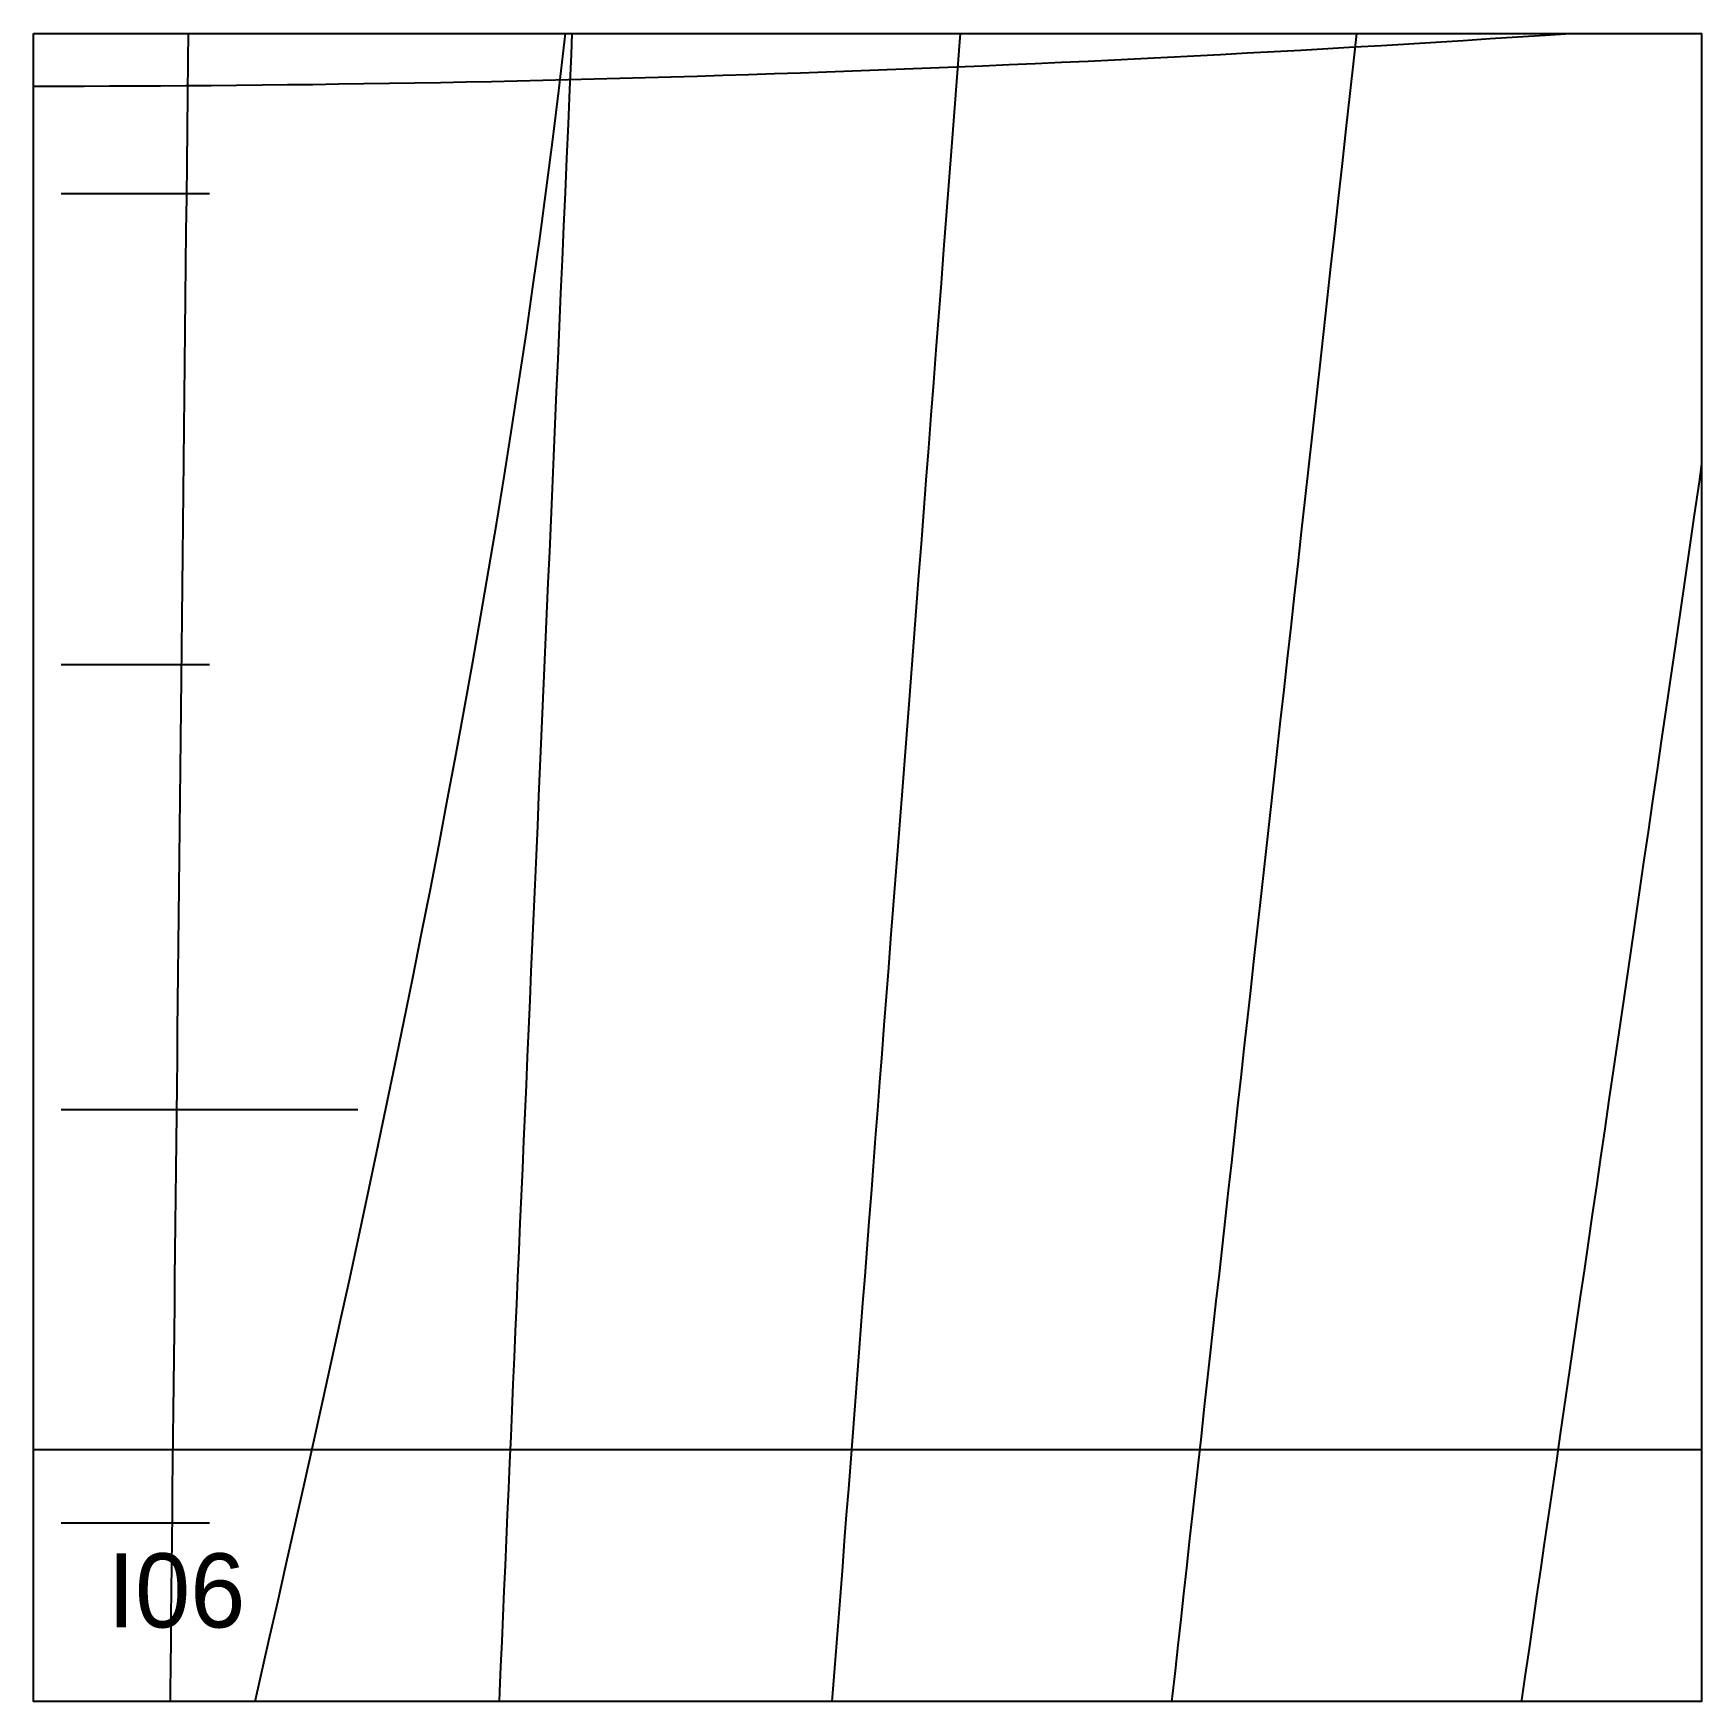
# Model space of a CAD drawing. Header units: millimetres. Extents: x 0 to 900, y 0 to 900.
import ezdxf

# ---------------------------------------------------------------- set-up
doc = ezdxf.new("R2010")
doc.units = ezdxf.units.MM
for name, color, linetype in [('CUT', 1, 'Continuous'), ('DECL', 30, 'Continuous'), ('HOUR', 7, 'Continuous'), ('HOUR15', 9, 'Continuous'), ('HOUR30', 8, 'Continuous'), ('ID', 3, 'Continuous'), ('MERID', 40, 'Continuous'), ('NOON', 6, 'Continuous'), ('TICKS', 2, 'Continuous')]:
    doc.layers.add(name, color=color, linetype=linetype)

msp = doc.modelspace()

# ---------------------------------------------------------------- linework, layer by layer
at = {"layer": 'CUT'}
msp.add_lwpolyline([(0, 900), (900, 900), (900, 0), (0, 0), (0, 900)], close=True, dxfattribs=at)
at = {"layer": 'DECL'}
for points in [[(0, 871.54), (13.7, 871.55), (27.4, 871.57), (41.1, 871.61), (54.8, 871.67), (68.51, 871.74), (82.22, 871.83), (95.93, 871.93), (109.65, 872.05), (123.37, 872.19), (137.09, 872.34), (150.83, 872.5), (164.57, 872.69), (178.32, 872.88), (192.07, 873.1), (205.84, 873.33), (219.61, 873.58), (233.4, 873.84), (247.19, 874.12), (261, 874.42), (274.82, 874.73), (288.65, 875.05), (302.49, 875.4), (316.35, 875.76), (330.23, 876.14), (344.11, 876.53), (358.02, 876.94), (371.94, 877.36), (385.88, 877.81), (399.83, 878.27), (413.81, 878.74), (427.8, 879.23), (441.82, 879.74), (455.85, 880.27), (469.91, 880.81), (483.99, 881.37), (498.09, 881.95), (512.21, 882.54), (526.36, 883.15), (540.53, 883.78), (554.73, 884.42), (568.96, 885.09), (583.21, 885.77), (597.49, 886.46), (611.8, 887.18), (626.13, 887.91), (640.5, 888.66), (654.9, 889.43), (669.33, 890.22), (683.79, 891.02), (698.28, 891.84), (712.81, 892.68), (727.37, 893.54), (741.97, 894.42), (756.61, 895.31), (771.28, 896.23), (785.99, 897.16), (800.73, 898.11), (815.52, 899.08), (829.28, 900)], [(0, 135.94), (12.09, 135.94), (24.18, 135.94), (36.26, 135.94), (48.36, 135.94), (60.45, 135.94), (72.54, 135.94), (84.64, 135.94), (96.74, 135.94), (108.84, 135.94), (120.95, 135.94), (133.07, 135.94), (145.18, 135.94), (157.31, 135.94), (169.44, 135.94), (181.57, 135.94), (193.72, 135.94), (205.87, 135.94), (218.02, 135.94), (230.19, 135.94), (242.37, 135.94), (254.55, 135.94), (266.75, 135.94), (278.95, 135.94), (291.17, 135.94), (303.39, 135.94), (315.63, 135.94), (327.88, 135.94), (340.15, 135.94), (352.42, 135.94), (364.71, 135.94), (377.02, 135.94), (389.33, 135.94), (401.67, 135.94), (414.02, 135.94), (426.38, 135.94), (438.76, 135.94), (451.16, 135.94), (463.58, 135.94), (476.02, 135.94), (488.47, 135.94), (500.94, 135.94), (513.43, 135.94), (525.95, 135.94), (538.48, 135.94), (551.04, 135.94), (563.61, 135.94), (576.21, 135.94), (588.83, 135.94), (601.48, 135.94), (614.15, 135.94), (626.84, 135.94), (639.56, 135.94), (652.3, 135.94), (665.07, 135.94), (677.87, 135.94), (690.69, 135.94), (703.55, 135.94), (716.43, 135.94), (729.34, 135.94), (742.28, 135.94), (755.25, 135.94), (768.25, 135.94), (781.28, 135.94), (794.34, 135.94), (807.44, 135.94), (820.57, 135.94), (833.74, 135.94), (846.94, 135.94), (860.17, 135.94), (873.44, 135.94), (886.75, 135.94), (900, 135.94)]]:
    msp.add_lwpolyline(points, dxfattribs=at)
at = {"layer": 'HOUR'}
for points in [[(83.5, 900), (83.34, 885.58), (83.14, 866.84), (82.94, 848.24), (82.74, 829.78), (82.54, 811.46), (82.34, 793.28), (82.14, 775.23), (81.95, 757.32), (81.76, 739.53), (81.56, 721.88), (81.37, 704.35), (81.18, 686.95), (81, 669.67), (80.81, 652.51), (80.63, 635.46), (80.44, 618.54), (80.26, 601.73), (80.08, 585.03), (79.9, 568.45), (79.72, 551.97), (79.54, 535.6), (79.36, 519.34), (79.19, 503.18), (79.01, 487.13), (78.84, 471.17), (78.67, 455.32), (78.5, 439.57), (78.33, 423.91), (78.16, 408.34), (77.99, 392.88), (77.82, 377.5), (77.66, 362.21), (77.49, 347.02), (77.33, 331.91), (77.16, 316.89), (77, 301.95), (76.84, 287.1), (76.68, 272.33), (76.52, 257.65), (76.36, 243.04), (76.2, 228.51), (76.05, 214.06), (75.89, 199.69), (75.74, 185.4), (75.58, 171.18), (75.43, 157.03), (75.28, 142.95), (75.12, 128.95), (74.97, 115.01), (74.82, 101.15), (74.67, 87.35), (74.52, 73.62), (74.37, 59.96), (74.23, 46.36), (74.08, 32.83), (73.93, 19.36), (73.79, 5.95), (73.72, 0)], [(900, 667.82), (898.58, 658.06), (895.99, 640.3), (893.42, 622.67), (890.87, 605.17), (888.34, 587.78), (885.82, 570.52), (883.32, 553.37), (880.84, 536.33), (878.38, 519.41), (875.93, 502.61), (873.49, 485.91), (871.08, 469.32), (868.68, 452.83), (866.29, 436.46), (863.92, 420.18), (861.56, 404.01), (859.22, 387.94), (856.89, 371.96), (854.58, 356.09), (852.28, 340.31), (849.99, 324.62), (847.72, 309.03), (845.46, 293.53), (843.22, 278.11), (840.98, 262.79), (838.76, 247.56), (836.56, 232.41), (834.36, 217.34), (832.18, 202.36), (830.01, 187.46), (827.85, 172.64), (825.7, 157.9), (823.57, 143.24), (821.44, 128.66), (819.33, 114.15), (817.22, 99.72), (815.13, 85.36), (813.05, 71.08), (810.98, 56.86), (808.92, 42.72), (806.87, 28.65), (804.83, 14.64), (802.8, 0.71), (802.69, 0)]]:
    msp.add_lwpolyline(points, dxfattribs=at)
at = {"layer": 'HOUR15'}
for points in [[(290.58, 900), (290.09, 888.62), (289.26, 869.79), (288.45, 851.11), (287.64, 832.57), (286.83, 814.17), (286.03, 795.91), (285.24, 777.78), (284.46, 759.79), (283.68, 741.93), (282.9, 724.2), (282.13, 706.59), (281.37, 689.11), (280.61, 671.76), (279.86, 654.53), (279.11, 637.41), (278.37, 620.42), (277.63, 603.53), (276.9, 586.77), (276.17, 570.11), (275.44, 553.57), (274.73, 537.13), (274.01, 520.81), (273.3, 504.58), (272.6, 488.46), (271.9, 472.45), (271.2, 456.53), (270.51, 440.71), (269.83, 424.99), (269.14, 409.37), (268.46, 393.84), (267.79, 378.4), (267.12, 363.05), (266.45, 347.8), (265.79, 332.63), (265.13, 317.55), (264.47, 302.56), (263.82, 287.66), (263.18, 272.83), (262.53, 258.09), (261.89, 243.43), (261.25, 228.85), (260.62, 214.35), (259.99, 199.92), (259.36, 185.57), (258.74, 171.3), (258.12, 157.1), (257.5, 142.98), (256.89, 128.92), (256.28, 114.94), (255.67, 101.03), (255.06, 87.18), (254.46, 73.4), (253.86, 59.69), (253.26, 46.05), (252.67, 32.47), (252.08, 18.95), (251.49, 5.49), (251.25, 0)], [(713.79, 900), (712.33, 886.77), (710.2, 867.6), (708.09, 848.58), (706, 829.71), (703.93, 810.99), (701.87, 792.4), (699.83, 773.96), (697.8, 755.65), (695.78, 737.48), (693.78, 719.44), (691.8, 701.53), (689.83, 683.75), (687.87, 666.1), (685.93, 648.57), (684, 631.17), (682.09, 613.88), (680.18, 596.71), (678.3, 579.66), (676.42, 562.73), (674.55, 545.91), (672.7, 529.2), (670.86, 512.6), (669.04, 496.11), (667.22, 479.72), (665.42, 463.44), (663.62, 447.27), (661.84, 431.19), (660.07, 415.22), (658.31, 399.34), (656.56, 383.56), (654.83, 367.87), (653.1, 352.28), (651.38, 336.78), (649.67, 321.38), (647.98, 306.06), (646.29, 290.83), (644.61, 275.69), (642.94, 260.63), (641.28, 245.66), (639.63, 230.77), (637.99, 215.97), (636.36, 201.24), (634.74, 186.59), (633.12, 172.03), (631.52, 157.54), (629.92, 143.12), (628.33, 128.78), (626.75, 114.51), (625.18, 100.32), (623.61, 86.2), (622.05, 72.14), (620.51, 58.16), (618.96, 44.25), (617.43, 30.4), (615.9, 16.62), (614.38, 2.9), (614.06, 0)]]:
    msp.add_lwpolyline(points, dxfattribs=at)
at = {"layer": 'HOUR30'}
msp.add_lwpolyline([(500.05, 900), (499.7, 895.4), (498.24, 876.38), (496.79, 857.51), (495.35, 838.79), (493.92, 820.2), (492.5, 801.76), (491.09, 783.46), (489.69, 765.29), (488.31, 747.26), (486.93, 729.35), (485.56, 711.58), (484.2, 693.94), (482.86, 676.42), (481.52, 659.02), (480.19, 641.75), (478.87, 624.59), (477.56, 607.55), (476.26, 590.63), (474.97, 573.82), (473.68, 557.13), (472.41, 540.54), (471.14, 524.07), (469.88, 507.7), (468.63, 491.43), (467.39, 475.27), (466.15, 459.22), (464.92, 443.26), (463.7, 427.4), (462.49, 411.64), (461.29, 395.97), (460.09, 380.4), (458.9, 364.93), (457.71, 349.54), (456.54, 334.25), (455.37, 319.04), (454.2, 303.92), (453.05, 288.89), (451.9, 273.94), (450.76, 259.08), (449.62, 244.3), (448.49, 229.6), (447.36, 214.98), (446.24, 200.44), (445.13, 185.97), (444.03, 171.58), (442.92, 157.27), (441.83, 143.03), (440.74, 128.87), (439.66, 114.77), (438.58, 100.75), (437.5, 86.8), (436.44, 72.91), (435.37, 59.1), (434.32, 45.35), (433.26, 31.66), (432.22, 18.04), (431.17, 4.49), (430.83, 0)], dxfattribs=at)
at = {"layer": 'MERID'}
msp.add_lwpolyline([(0, 0), (0, 900)], dxfattribs=at)
at = {"layer": 'NOON'}
msp.add_lwpolyline([(119.58, 0), (122.35, 12.2), (127.07, 32.97), (131.82, 53.92), (136.61, 75.07), (141.42, 96.4), (146.25, 117.92), (151.11, 139.63), (155.98, 161.52), (160.86, 183.6), (165.76, 205.87), (170.65, 228.31), (175.55, 250.95), (180.44, 273.76), (185.32, 296.75), (190.19, 319.92), (195.04, 343.27), (199.86, 366.8), (204.66, 390.49), (209.43, 414.36), (214.16, 438.4), (218.84, 462.6), (223.48, 486.96), (228.06, 511.48), (232.58, 536.16), (237.04, 560.99), (241.43, 585.97), (245.74, 611.09), (249.98, 636.35), (254.12, 661.75), (258.18, 687.27), (262.13, 712.92), (265.98, 738.68), (269.72, 764.55), (273.34, 790.53), (276.84, 816.6), (280.21, 842.76), (283.45, 869), (286.54, 895.31), (287.07, 900)], dxfattribs=at)
at = {"layer": 'TICKS'}
for points in [[(15, 813.6), (95, 813.6)], [(15, 559.55), (95, 559.55)], [(15, 319.51), (175, 319.51)], [(15, 96.45), (95, 96.45)]]:
    msp.add_lwpolyline(points, dxfattribs=at)

# ---------------------------------------------------------------- texts
at = {"layer": 'ID'}
msp.add_text('I06', height=40, dxfattribs=at).set_placement((40, 40))

doc.saveas('drawing.dxf')
